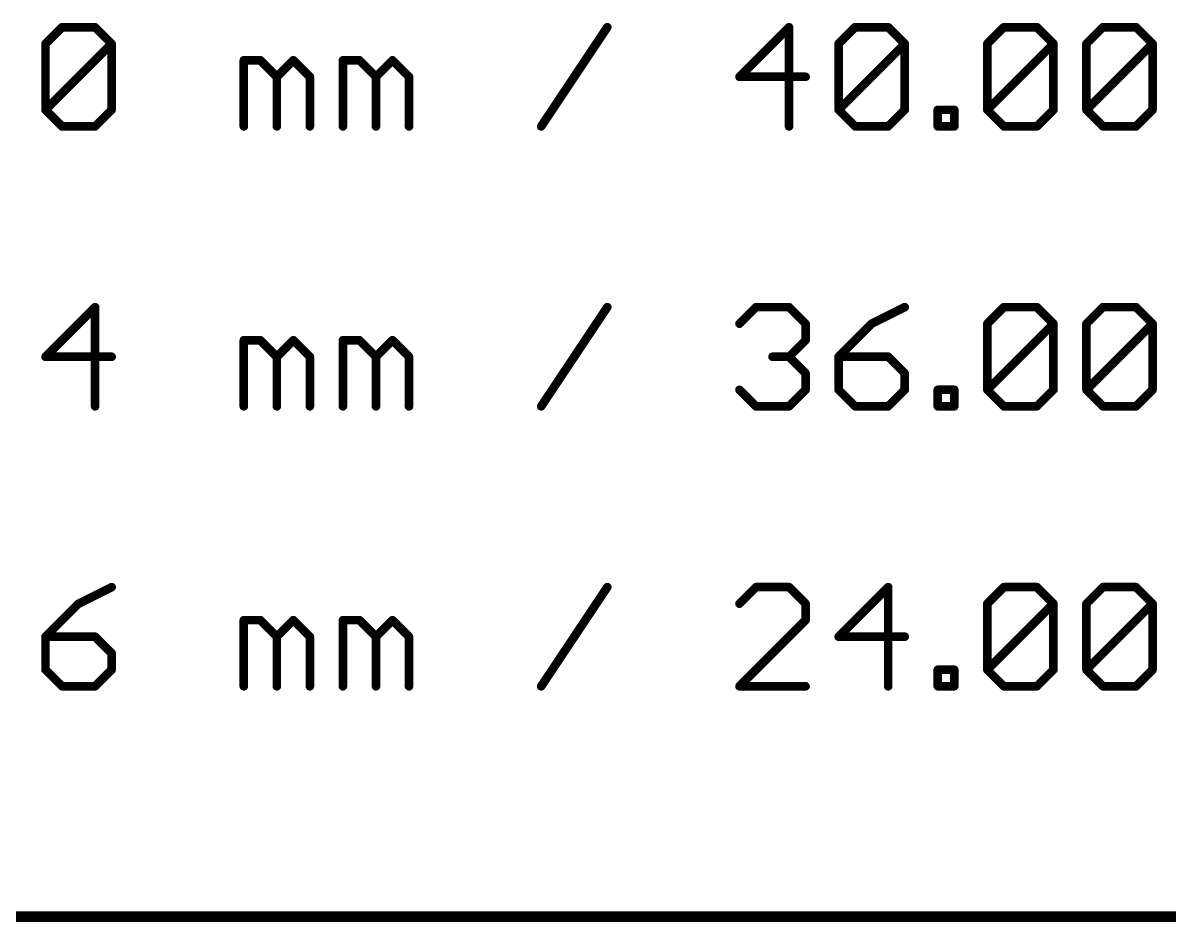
# Model space of a CAD drawing. Extents: x -84 to 54, y -45 to 6.
# Drawn here: x 23.98 to 37.5, y -45.04 to -34.44 of the extents above; entities that cross this region are included whole.
import ezdxf

# ---------------------------------------------------------------- set-up
doc = ezdxf.new("R2010")
doc.units = 0
doc.layers.add('144', color=253, linetype='CONTINUOUS')

msp = doc.modelspace()

# ---------------------------------------------------------------- linework, layer by layer
at = {"layer": '144'}
for points, const_width in [([(24.2497, -34.683), (24.4445, -34.4881)], 0.1016), ([(24.4445, -34.4881), (24.8343, -34.4881)], 0.1016), ([(24.8343, -34.4881), (25.0292, -34.683)], 0.1016), ([(30.0962, -35.6574), (30.8757, -34.4881)], 0.1016), ([(33.0194, -34.4881), (32.4348, -35.0728)], 0.1016), ([(33.0194, -35.6574), (33.0194, -34.4881)], 0.1016), ([(33.6041, -34.683), (33.7989, -34.4881)], 0.1016), ([(33.7989, -34.4881), (34.1887, -34.4881)], 0.1016), ([(34.1887, -34.4881), (34.3836, -34.683)], 0.1016), ([(35.358, -34.683), (35.5528, -34.4881)], 0.1016), ([(35.5528, -34.4881), (35.9426, -34.4881)], 0.1016), ([(35.9426, -34.4881), (36.1375, -34.683)], 0.1016), ([(36.5273, -34.683), (36.7221, -34.4881)], 0.1016), ([(36.7221, -34.4881), (37.1119, -34.4881)], 0.1016), ([(37.1119, -34.4881), (37.3068, -34.683)], 0.1016), ([(24.2497, -35.4626), (24.2497, -34.683)], 0.1016), ([(24.2497, -35.4626), (25.0292, -34.683)], 0.1016), ([(25.0292, -34.683), (25.0292, -35.4626)], 0.1016), ([(33.6041, -35.4626), (33.6041, -34.683)], 0.1016), ([(33.6041, -35.4626), (34.3836, -34.683)], 0.1016), ([(34.3836, -34.683), (34.3836, -35.4626)], 0.1016), ([(35.358, -35.4626), (35.358, -34.683)], 0.1016), ([(35.358, -35.4626), (36.1375, -34.683)], 0.1016), ([(36.1375, -34.683), (36.1375, -35.4626)], 0.1016), ([(36.5273, -35.4626), (36.5273, -34.683)], 0.1016), ([(36.5273, -35.4626), (37.3068, -34.683)], 0.1016), ([(37.3068, -34.683), (37.3068, -35.4626)], 0.1016), ([(26.5883, -35.6574), (26.5883, -34.8779)], 0.1016), ([(26.5883, -34.8779), (26.7831, -34.8779)], 0.1016), ([(26.7831, -34.8779), (26.978, -35.0728)], 0.1016), ([(26.978, -35.0728), (27.1729, -34.8779)], 0.1016), ([(27.1729, -34.8779), (27.3678, -35.0728)], 0.1016), ([(27.7576, -35.6574), (27.7576, -34.8779)], 0.1016), ([(27.7576, -34.8779), (27.9524, -34.8779)], 0.1016), ([(27.9524, -34.8779), (28.1473, -35.0728)], 0.1016), ([(28.1473, -35.0728), (28.3422, -34.8779)], 0.1016), ([(28.3422, -34.8779), (28.5371, -35.0728)], 0.1016), ([(26.978, -35.0728), (26.978, -35.6574)], 0.1016), ([(27.3678, -35.0728), (27.3678, -35.6574)], 0.1016), ([(28.1473, -35.0728), (28.1473, -35.6574)], 0.1016), ([(28.5371, -35.0728), (28.5371, -35.6574)], 0.1016), ([(32.4348, -35.0728), (33.2143, -35.0728)], 0.1016), ([(24.4445, -35.6574), (24.2497, -35.4626)], 0.1016), ([(25.0292, -35.4626), (24.8343, -35.6574)], 0.1016), ([(33.7989, -35.6574), (33.6041, -35.4626)], 0.1016), ([(34.3836, -35.4626), (34.1887, -35.6574)], 0.1016), ([(34.7734, -35.6574), (34.7734, -35.4626)], 0.1016), ([(34.7734, -35.4626), (34.9682, -35.4626)], 0.1016), ([(34.9682, -35.4626), (34.9682, -35.6574)], 0.1016), ([(35.5528, -35.6574), (35.358, -35.4626)], 0.1016), ([(36.1375, -35.4626), (35.9426, -35.6574)], 0.1016), ([(36.7221, -35.6574), (36.5273, -35.4626)], 0.1016), ([(37.3068, -35.4626), (37.1119, -35.6574)], 0.1016), ([(24.8343, -35.6574), (24.4445, -35.6574)], 0.1016), ([(34.1887, -35.6574), (33.7989, -35.6574)], 0.1016), ([(34.9682, -35.6574), (34.7734, -35.6574)], 0.1016), ([(35.9426, -35.6574), (35.5528, -35.6574)], 0.1016), ([(37.1119, -35.6574), (36.7221, -35.6574)], 0.1016), ([(24.8343, -37.7901), (24.2497, -38.3748)], 0.1016), ([(24.8343, -38.9594), (24.8343, -37.7901)], 0.1016), ([(30.0962, -38.9594), (30.8757, -37.7901)], 0.1016), ([(32.4348, -37.985), (32.6296, -37.7901)], 0.1016), ([(32.6296, -37.7901), (33.0194, -37.7901)], 0.1016), ([(33.0194, -37.7901), (33.2143, -37.985)], 0.1016), ([(34.3836, -37.7901), (33.9938, -37.985)], 0.1016), ([(35.358, -37.985), (35.5528, -37.7901)], 0.1016), ([(35.5528, -37.7901), (35.9426, -37.7901)], 0.1016), ([(35.9426, -37.7901), (36.1375, -37.985)], 0.1016), ([(36.5273, -37.985), (36.7221, -37.7901)], 0.1016), ([(36.7221, -37.7901), (37.1119, -37.7901)], 0.1016), ([(37.1119, -37.7901), (37.3068, -37.985)], 0.1016), ([(33.2143, -37.985), (33.2143, -38.1799)], 0.1016), ([(33.9938, -37.985), (33.6041, -38.3748)], 0.1016), ([(35.358, -38.7646), (35.358, -37.985)], 0.1016), ([(35.358, -38.7646), (36.1375, -37.985)], 0.1016), ([(36.1375, -37.985), (36.1375, -38.7646)], 0.1016), ([(36.5273, -38.7646), (36.5273, -37.985)], 0.1016), ([(36.5273, -38.7646), (37.3068, -37.985)], 0.1016), ([(37.3068, -37.985), (37.3068, -38.7646)], 0.1016), ([(26.5883, -38.9594), (26.5883, -38.1799)], 0.1016), ([(26.5883, -38.1799), (26.7831, -38.1799)], 0.1016), ([(26.7831, -38.1799), (26.978, -38.3748)], 0.1016), ([(26.978, -38.3748), (27.1729, -38.1799)], 0.1016), ([(27.1729, -38.1799), (27.3678, -38.3748)], 0.1016), ([(27.7576, -38.9594), (27.7576, -38.1799)], 0.1016), ([(27.7576, -38.1799), (27.9524, -38.1799)], 0.1016), ([(27.9524, -38.1799), (28.1473, -38.3748)], 0.1016), ([(28.1473, -38.3748), (28.3422, -38.1799)], 0.1016), ([(28.3422, -38.1799), (28.5371, -38.3748)], 0.1016), ([(33.2143, -38.1799), (33.0194, -38.3748)], 0.1016), ([(24.2497, -38.3748), (25.0292, -38.3748)], 0.1016), ([(26.978, -38.3748), (26.978, -38.9594)], 0.1016), ([(27.3678, -38.3748), (27.3678, -38.9594)], 0.1016), ([(28.1473, -38.3748), (28.1473, -38.9594)], 0.1016), ([(28.5371, -38.3748), (28.5371, -38.9594)], 0.1016), ([(33.0194, -38.3748), (32.8245, -38.3748)], 0.1016), ([(33.0194, -38.3748), (33.2143, -38.5697)], 0.1016), ([(33.6041, -38.3748), (33.6041, -38.7646)], 0.1016), ([(34.1887, -38.3748), (33.6041, -38.3748)], 0.1016), ([(34.3836, -38.5697), (34.1887, -38.3748)], 0.1016), ([(33.2143, -38.5697), (33.2143, -38.7646)], 0.1016), ([(34.3836, -38.7646), (34.3836, -38.5697)], 0.1016), ([(32.6296, -38.9594), (32.4348, -38.7646)], 0.1016), ([(33.2143, -38.7646), (33.0194, -38.9594)], 0.1016), ([(33.6041, -38.7646), (33.7989, -38.9594)], 0.1016), ([(34.1887, -38.9594), (34.3836, -38.7646)], 0.1016), ([(34.7734, -38.9594), (34.7734, -38.7646)], 0.1016), ([(34.7734, -38.7646), (34.9682, -38.7646)], 0.1016), ([(34.9682, -38.7646), (34.9682, -38.9594)], 0.1016), ([(35.5528, -38.9594), (35.358, -38.7646)], 0.1016), ([(36.1375, -38.7646), (35.9426, -38.9594)], 0.1016), ([(36.7221, -38.9594), (36.5273, -38.7646)], 0.1016), ([(37.3068, -38.7646), (37.1119, -38.9594)], 0.1016), ([(33.0194, -38.9594), (32.6296, -38.9594)], 0.1016), ([(33.7989, -38.9594), (34.1887, -38.9594)], 0.1016), ([(34.9682, -38.9594), (34.7734, -38.9594)], 0.1016), ([(35.9426, -38.9594), (35.5528, -38.9594)], 0.1016), ([(37.1119, -38.9594), (36.7221, -38.9594)], 0.1016), ([(25.0292, -41.0921), (24.6394, -41.287)], 0.1016), ([(30.0962, -42.2614), (30.8757, -41.0921)], 0.1016), ([(32.6296, -41.0921), (32.4348, -41.287)], 0.1016), ([(33.0194, -41.0921), (32.6296, -41.0921)], 0.1016), ([(33.2143, -41.287), (33.0194, -41.0921)], 0.1016), ([(34.1887, -41.0921), (33.6041, -41.6768)], 0.1016), ([(34.1887, -42.2614), (34.1887, -41.0921)], 0.1016), ([(35.358, -41.287), (35.5528, -41.0921)], 0.1016), ([(35.5528, -41.0921), (35.9426, -41.0921)], 0.1016), ([(35.9426, -41.0921), (36.1375, -41.287)], 0.1016), ([(36.5273, -41.287), (36.7221, -41.0921)], 0.1016), ([(36.7221, -41.0921), (37.1119, -41.0921)], 0.1016), ([(37.1119, -41.0921), (37.3068, -41.287)], 0.1016), ([(24.6394, -41.287), (24.2497, -41.6768)], 0.1016), ([(33.2143, -41.4819), (33.2143, -41.287)], 0.1016), ([(35.358, -42.0666), (35.358, -41.287)], 0.1016), ([(35.358, -42.0666), (36.1375, -41.287)], 0.1016), ([(36.1375, -41.287), (36.1375, -42.0666)], 0.1016), ([(36.5273, -42.0666), (36.5273, -41.287)], 0.1016), ([(36.5273, -42.0666), (37.3068, -41.287)], 0.1016), ([(37.3068, -41.287), (37.3068, -42.0666)], 0.1016), ([(26.5883, -42.2614), (26.5883, -41.4819)], 0.1016), ([(26.5883, -41.4819), (26.7831, -41.4819)], 0.1016), ([(26.7831, -41.4819), (26.978, -41.6768)], 0.1016), ([(26.978, -41.6768), (27.1729, -41.4819)], 0.1016), ([(27.1729, -41.4819), (27.3678, -41.6768)], 0.1016), ([(27.7576, -42.2614), (27.7576, -41.4819)], 0.1016), ([(27.7576, -41.4819), (27.9524, -41.4819)], 0.1016), ([(27.9524, -41.4819), (28.1473, -41.6768)], 0.1016), ([(28.1473, -41.6768), (28.3422, -41.4819)], 0.1016), ([(28.3422, -41.4819), (28.5371, -41.6768)], 0.1016), ([(32.4348, -42.2614), (33.2143, -41.4819)], 0.1016), ([(24.2497, -41.6768), (24.2497, -42.0666)], 0.1016), ([(24.8343, -41.6768), (24.2497, -41.6768)], 0.1016), ([(25.0292, -41.8717), (24.8343, -41.6768)], 0.1016), ([(26.978, -41.6768), (26.978, -42.2614)], 0.1016), ([(27.3678, -41.6768), (27.3678, -42.2614)], 0.1016), ([(28.1473, -41.6768), (28.1473, -42.2614)], 0.1016), ([(28.5371, -41.6768), (28.5371, -42.2614)], 0.1016), ([(33.6041, -41.6768), (34.3836, -41.6768)], 0.1016), ([(25.0292, -42.0666), (25.0292, -41.8717)], 0.1016), ([(24.2497, -42.0666), (24.4445, -42.2614)], 0.1016), ([(24.8343, -42.2614), (25.0292, -42.0666)], 0.1016), ([(34.7734, -42.2614), (34.7734, -42.0666)], 0.1016), ([(34.7734, -42.0666), (34.9682, -42.0666)], 0.1016), ([(34.9682, -42.0666), (34.9682, -42.2614)], 0.1016), ([(35.5528, -42.2614), (35.358, -42.0666)], 0.1016), ([(36.1375, -42.0666), (35.9426, -42.2614)], 0.1016), ([(36.7221, -42.2614), (36.5273, -42.0666)], 0.1016), ([(37.3068, -42.0666), (37.1119, -42.2614)], 0.1016), ([(24.4445, -42.2614), (24.8343, -42.2614)], 0.1016), ([(33.2143, -42.2614), (32.4348, -42.2614)], 0.1016), ([(34.9682, -42.2614), (34.7734, -42.2614)], 0.1016), ([(35.9426, -42.2614), (35.5528, -42.2614)], 0.1016), ([(37.1119, -42.2614), (36.7221, -42.2614)], 0.1016), ([(12.5871, -44.9792), (47.1311, -44.9792)], 0.127)]:
    msp.add_lwpolyline(points, dxfattribs=dict(at, const_width=const_width))
at = {"layer": '144', "const_width": 0.0508}
for points in [[(24.4445, -34.4627, 1), (24.4445, -34.5135)], [(24.4625, -34.5061, 1), (24.4265, -34.4701)], [(24.8523, -34.4701, 1), (24.8163, -34.5061)], [(24.8343, -34.5135, 1), (24.8343, -34.4627)], [(30.8968, -34.5022, 1), (30.8546, -34.474)], [(33.0448, -34.4881, 1), (32.994, -34.4881)], [(33.0374, -34.5061, 1), (33.0014, -34.4701)], [(33.7989, -34.4627, 1), (33.7989, -34.5135)], [(33.8169, -34.5061, 1), (33.7809, -34.4701)], [(34.2067, -34.4701, 1), (34.1707, -34.5061)], [(34.1887, -34.5135, 1), (34.1887, -34.4627)], [(35.5528, -34.4627, 1), (35.5528, -34.5135)], [(35.5708, -34.5061, 1), (35.5348, -34.4701)], [(35.9606, -34.4701, 1), (35.9246, -34.5061)], [(35.9426, -34.5135, 1), (35.9426, -34.4627)], [(36.7221, -34.4627, 1), (36.7221, -34.5135)], [(36.7401, -34.5061, 1), (36.7041, -34.4701)], [(37.1299, -34.4701, 1), (37.0939, -34.5061)], [(37.1119, -34.5135, 1), (37.1119, -34.4627)], [(24.2317, -34.665, 1), (24.2677, -34.701)], [(24.2751, -34.683, 1), (24.2243, -34.683)], [(25.0546, -34.683, 1), (25.0038, -34.683)], [(25.0472, -34.701, 1), (25.0112, -34.665)], [(25.0112, -34.701, 1), (25.0472, -34.665)], [(33.5861, -34.665, 1), (33.6221, -34.701)], [(33.6295, -34.683, 1), (33.5787, -34.683)], [(34.409, -34.683, 1), (34.3582, -34.683)], [(34.4016, -34.701, 1), (34.3656, -34.665)], [(34.3656, -34.701, 1), (34.4016, -34.665)], [(35.34, -34.665, 1), (35.376, -34.701)], [(35.3834, -34.683, 1), (35.3326, -34.683)], [(36.1629, -34.683, 1), (36.1121, -34.683)], [(36.1555, -34.701, 1), (36.1195, -34.665)], [(36.1195, -34.701, 1), (36.1555, -34.665)], [(36.5093, -34.665, 1), (36.5453, -34.701)], [(36.5527, -34.683, 1), (36.5019, -34.683)], [(37.3322, -34.683, 1), (37.2814, -34.683)], [(37.3248, -34.701, 1), (37.2888, -34.665)], [(37.2888, -34.701, 1), (37.3248, -34.665)], [(26.6137, -34.8779, 1), (26.5629, -34.8779)], [(26.5883, -34.8525, 1), (26.5883, -34.9033)], [(26.8011, -34.8599, 1), (26.7651, -34.8959)], [(26.7831, -34.9033, 1), (26.7831, -34.8525)], [(27.1909, -34.8599, 1), (27.1549, -34.8959)], [(27.1909, -34.8959, 1), (27.1549, -34.8599)], [(27.783, -34.8779, 1), (27.7322, -34.8779)], [(27.7576, -34.8525, 1), (27.7576, -34.9033)], [(27.9704, -34.8599, 1), (27.9344, -34.8959)], [(27.9524, -34.9033, 1), (27.9524, -34.8525)], [(28.3602, -34.8599, 1), (28.3242, -34.8959)], [(28.3602, -34.8959, 1), (28.3242, -34.8599)], [(26.96, -35.0548, 1), (26.996, -35.0908)], [(27.0034, -35.0728, 1), (26.9526, -35.0728)], [(26.96, -35.0908, 1), (26.996, -35.0548)], [(27.3932, -35.0728, 1), (27.3424, -35.0728)], [(27.3498, -35.0908, 1), (27.3858, -35.0548)], [(28.1293, -35.0548, 1), (28.1653, -35.0908)], [(28.1727, -35.0728, 1), (28.1219, -35.0728)], [(28.1293, -35.0908, 1), (28.1653, -35.0548)], [(28.5625, -35.0728, 1), (28.5117, -35.0728)], [(28.5191, -35.0908, 1), (28.5551, -35.0548)], [(32.4168, -35.0548, 1), (32.4528, -35.0908)], [(32.4348, -35.0474, 1), (32.4348, -35.0982)], [(33.2143, -35.0982, 1), (33.2143, -35.0474)], [(24.2677, -35.4446, 1), (24.2317, -35.4806)], [(25.0472, -35.4806, 1), (25.0112, -35.4446)], [(33.6221, -35.4446, 1), (33.5861, -35.4806)], [(34.4016, -35.4806, 1), (34.3656, -35.4446)], [(34.7988, -35.4626, 1), (34.748, -35.4626)], [(34.7734, -35.4372, 1), (34.7734, -35.488)], [(34.9936, -35.4626, 1), (34.9428, -35.4626)], [(34.9682, -35.488, 1), (34.9682, -35.4372)], [(35.376, -35.4446, 1), (35.34, -35.4806)], [(36.1555, -35.4806, 1), (36.1195, -35.4446)], [(36.5453, -35.4446, 1), (36.5093, -35.4806)], [(37.3248, -35.4806, 1), (37.2888, -35.4446)], [(24.2317, -35.4446, 1), (24.2677, -35.4806)], [(24.2243, -35.4626, 1), (24.2751, -35.4626)], [(25.0038, -35.4626, 1), (25.0546, -35.4626)], [(33.5861, -35.4446, 1), (33.6221, -35.4806)], [(33.5787, -35.4626, 1), (33.6295, -35.4626)], [(34.3582, -35.4626, 1), (34.409, -35.4626)], [(35.34, -35.4446, 1), (35.376, -35.4806)], [(35.3326, -35.4626, 1), (35.3834, -35.4626)], [(36.1121, -35.4626, 1), (36.1629, -35.4626)], [(36.5093, -35.4446, 1), (36.5453, -35.4806)], [(36.5019, -35.4626, 1), (36.5527, -35.4626)], [(37.2814, -35.4626, 1), (37.3322, -35.4626)], [(24.4445, -35.632, 1), (24.4445, -35.6828)], [(24.4265, -35.6754, 1), (24.4625, -35.6394)], [(24.8163, -35.6394, 1), (24.8523, -35.6754)], [(24.8343, -35.6828, 1), (24.8343, -35.632)], [(26.5629, -35.6574, 1), (26.6137, -35.6574)], [(26.9526, -35.6574, 1), (27.0034, -35.6574)], [(27.3424, -35.6574, 1), (27.3932, -35.6574)], [(27.7322, -35.6574, 1), (27.783, -35.6574)], [(28.1219, -35.6574, 1), (28.1727, -35.6574)], [(28.5117, -35.6574, 1), (28.5625, -35.6574)], [(30.0751, -35.6433, 1), (30.1173, -35.6715)], [(32.994, -35.6574, 1), (33.0448, -35.6574)], [(33.7989, -35.632, 1), (33.7989, -35.6828)], [(33.7809, -35.6754, 1), (33.8169, -35.6394)], [(34.1707, -35.6394, 1), (34.2067, -35.6754)], [(34.1887, -35.6828, 1), (34.1887, -35.632)], [(34.7734, -35.632, 1), (34.7734, -35.6828)], [(34.748, -35.6574, 1), (34.7988, -35.6574)], [(34.9428, -35.6574, 1), (34.9936, -35.6574)], [(34.9682, -35.6828, 1), (34.9682, -35.632)], [(35.5528, -35.632, 1), (35.5528, -35.6828)], [(35.5348, -35.6754, 1), (35.5708, -35.6394)], [(35.9246, -35.6394, 1), (35.9606, -35.6754)], [(35.9426, -35.6828, 1), (35.9426, -35.632)], [(36.7221, -35.632, 1), (36.7221, -35.6828)], [(36.7041, -35.6754, 1), (36.7401, -35.6394)], [(37.0939, -35.6394, 1), (37.1299, -35.6754)], [(37.1119, -35.6828, 1), (37.1119, -35.632)], [(24.8597, -37.7901, 1), (24.8089, -37.7901)], [(24.8523, -37.8081, 1), (24.8163, -37.7721)], [(30.8968, -37.8042, 1), (30.8546, -37.776)], [(32.6296, -37.7647, 1), (32.6296, -37.8155)], [(32.6476, -37.8081, 1), (32.6116, -37.7721)], [(33.0374, -37.7721, 1), (33.0014, -37.8081)], [(33.0194, -37.8155, 1), (33.0194, -37.7647)], [(34.395, -37.8128, 1), (34.3722, -37.7674)], [(35.5528, -37.7647, 1), (35.5528, -37.8155)], [(35.5708, -37.8081, 1), (35.5348, -37.7721)], [(35.9606, -37.7721, 1), (35.9246, -37.8081)], [(35.9426, -37.8155, 1), (35.9426, -37.7647)], [(36.7221, -37.7647, 1), (36.7221, -37.8155)], [(36.7401, -37.8081, 1), (36.7041, -37.7721)], [(37.1299, -37.7721, 1), (37.0939, -37.8081)], [(37.1119, -37.8155, 1), (37.1119, -37.7647)], [(32.4168, -37.967, 1), (32.4528, -38.003)], [(33.2397, -37.985, 1), (33.1889, -37.985)], [(33.1963, -38.003, 1), (33.2323, -37.967)], [(33.9824, -37.9623, 1), (34.0052, -38.0077)], [(34.0118, -38.003, 1), (33.9758, -37.967)], [(35.34, -37.967, 1), (35.376, -38.003)], [(35.3834, -37.985, 1), (35.3326, -37.985)], [(36.1629, -37.985, 1), (36.1121, -37.985)], [(36.1555, -38.003, 1), (36.1195, -37.967)], [(36.1195, -38.003, 1), (36.1555, -37.967)], [(36.5093, -37.967, 1), (36.5453, -38.003)], [(36.5527, -37.985, 1), (36.5019, -37.985)], [(37.3322, -37.985, 1), (37.2814, -37.985)], [(37.3248, -38.003, 1), (37.2888, -37.967)], [(37.2888, -38.003, 1), (37.3248, -37.967)], [(26.6137, -38.1799, 1), (26.5629, -38.1799)], [(26.5883, -38.1545, 1), (26.5883, -38.2053)], [(26.8011, -38.1619, 1), (26.7651, -38.1979)], [(26.7831, -38.2053, 1), (26.7831, -38.1545)], [(27.1909, -38.1619, 1), (27.1549, -38.1979)], [(27.1909, -38.1979, 1), (27.1549, -38.1619)], [(27.783, -38.1799, 1), (27.7322, -38.1799)], [(27.7576, -38.1545, 1), (27.7576, -38.2053)], [(27.9704, -38.1619, 1), (27.9344, -38.1979)], [(27.9524, -38.2053, 1), (27.9524, -38.1545)], [(28.3602, -38.1619, 1), (28.3242, -38.1979)], [(28.3602, -38.1979, 1), (28.3242, -38.1619)], [(33.1889, -38.1799, 1), (33.2397, -38.1799)], [(33.2323, -38.1979, 1), (33.1963, -38.1619)], [(24.2317, -38.3568, 1), (24.2677, -38.3928)], [(24.2497, -38.3494, 1), (24.2497, -38.4002)], [(25.0292, -38.4002, 1), (25.0292, -38.3494)], [(26.96, -38.3568, 1), (26.996, -38.3928)], [(27.0034, -38.3748, 1), (26.9526, -38.3748)], [(26.96, -38.3928, 1), (26.996, -38.3568)], [(27.3932, -38.3748, 1), (27.3424, -38.3748)], [(27.3498, -38.3928, 1), (27.3858, -38.3568)], [(28.1293, -38.3568, 1), (28.1653, -38.3928)], [(28.1727, -38.3748, 1), (28.1219, -38.3748)], [(28.1293, -38.3928, 1), (28.1653, -38.3568)], [(28.5625, -38.3748, 1), (28.5117, -38.3748)], [(28.5191, -38.3928, 1), (28.5551, -38.3568)], [(32.8245, -38.3494, 1), (32.8245, -38.4002)], [(33.0374, -38.3568, 1), (33.0014, -38.3928)], [(33.0014, -38.3568, 1), (33.0374, -38.3928)], [(33.0194, -38.4002, 1), (33.0194, -38.3494)], [(33.5861, -38.3568, 1), (33.6221, -38.3928)], [(33.6295, -38.3748, 1), (33.5787, -38.3748)], [(33.6041, -38.3494, 1), (33.6041, -38.4002)], [(34.2067, -38.3568, 1), (34.1707, -38.3928)], [(34.1887, -38.4002, 1), (34.1887, -38.3494)], [(33.2397, -38.5697, 1), (33.1889, -38.5697)], [(33.1963, -38.5877, 1), (33.2323, -38.5517)], [(34.409, -38.5697, 1), (34.3582, -38.5697)], [(34.3656, -38.5877, 1), (34.4016, -38.5517)], [(32.4528, -38.7466, 1), (32.4168, -38.7826)], [(33.1889, -38.7646, 1), (33.2397, -38.7646)], [(33.2323, -38.7826, 1), (33.1963, -38.7466)], [(33.6221, -38.7466, 1), (33.5861, -38.7826)], [(33.5787, -38.7646, 1), (33.6295, -38.7646)], [(34.3582, -38.7646, 1), (34.409, -38.7646)], [(34.4016, -38.7826, 1), (34.3656, -38.7466)], [(34.7988, -38.7646, 1), (34.748, -38.7646)], [(34.7734, -38.7392, 1), (34.7734, -38.79)], [(34.9936, -38.7646, 1), (34.9428, -38.7646)], [(34.9682, -38.79, 1), (34.9682, -38.7392)], [(35.376, -38.7466, 1), (35.34, -38.7826)], [(35.34, -38.7466, 1), (35.376, -38.7826)], [(35.3326, -38.7646, 1), (35.3834, -38.7646)], [(36.1121, -38.7646, 1), (36.1629, -38.7646)], [(36.1555, -38.7826, 1), (36.1195, -38.7466)], [(36.5453, -38.7466, 1), (36.5093, -38.7826)], [(36.5093, -38.7466, 1), (36.5453, -38.7826)], [(36.5019, -38.7646, 1), (36.5527, -38.7646)], [(37.2814, -38.7646, 1), (37.3322, -38.7646)], [(37.3248, -38.7826, 1), (37.2888, -38.7466)], [(30.0751, -38.9453, 1), (30.1173, -38.9735)], [(32.6296, -38.934, 1), (32.6296, -38.9848)], [(32.6116, -38.9774, 1), (32.6476, -38.9414)], [(33.0014, -38.9414, 1), (33.0374, -38.9774)], [(33.0194, -38.9848, 1), (33.0194, -38.934)], [(33.7989, -38.934, 1), (33.7989, -38.9848)], [(33.7809, -38.9774, 1), (33.8169, -38.9414)], [(34.1707, -38.9414, 1), (34.2067, -38.9774)], [(34.1887, -38.9848, 1), (34.1887, -38.934)], [(34.7734, -38.934, 1), (34.7734, -38.9848)], [(34.9682, -38.9848, 1), (34.9682, -38.934)], [(35.5528, -38.934, 1), (35.5528, -38.9848)], [(35.5348, -38.9774, 1), (35.5708, -38.9414)], [(35.9246, -38.9414, 1), (35.9606, -38.9774)], [(35.9426, -38.9848, 1), (35.9426, -38.934)], [(36.7221, -38.934, 1), (36.7221, -38.9848)], [(36.7041, -38.9774, 1), (36.7401, -38.9414)], [(37.0939, -38.9414, 1), (37.1299, -38.9774)], [(37.1119, -38.9848, 1), (37.1119, -38.934)], [(24.8089, -38.9594, 1), (24.8597, -38.9594)], [(26.5629, -38.9594, 1), (26.6137, -38.9594)], [(26.9526, -38.9594, 1), (27.0034, -38.9594)], [(27.3424, -38.9594, 1), (27.3932, -38.9594)], [(27.7322, -38.9594, 1), (27.783, -38.9594)], [(28.1219, -38.9594, 1), (28.1727, -38.9594)], [(28.5117, -38.9594, 1), (28.5625, -38.9594)], [(34.748, -38.9594, 1), (34.7988, -38.9594)], [(34.9428, -38.9594, 1), (34.9936, -38.9594)], [(25.0406, -41.1148, 1), (25.0178, -41.0694)], [(30.8968, -41.1062, 1), (30.8546, -41.078)], [(32.6296, -41.0667, 1), (32.6296, -41.1175)], [(32.6476, -41.1101, 1), (32.6116, -41.0741)], [(33.0374, -41.0741, 1), (33.0014, -41.1101)], [(33.0194, -41.1175, 1), (33.0194, -41.0667)], [(34.2141, -41.0921, 1), (34.1633, -41.0921)], [(34.2067, -41.1101, 1), (34.1707, -41.0741)], [(35.5528, -41.0667, 1), (35.5528, -41.1175)], [(35.5708, -41.1101, 1), (35.5348, -41.0741)], [(35.9606, -41.0741, 1), (35.9246, -41.1101)], [(35.9426, -41.1175, 1), (35.9426, -41.0667)], [(36.7221, -41.0667, 1), (36.7221, -41.1175)], [(36.7401, -41.1101, 1), (36.7041, -41.0741)], [(37.1299, -41.0741, 1), (37.0939, -41.1101)], [(37.1119, -41.1175, 1), (37.1119, -41.0667)], [(24.628, -41.2643, 1), (24.6508, -41.3097)], [(24.6574, -41.305, 1), (24.6214, -41.269)], [(32.4168, -41.269, 1), (32.4528, -41.305)], [(33.2397, -41.287, 1), (33.1889, -41.287)], [(33.1963, -41.305, 1), (33.2323, -41.269)], [(35.34, -41.269, 1), (35.376, -41.305)], [(35.3834, -41.287, 1), (35.3326, -41.287)], [(36.1629, -41.287, 1), (36.1121, -41.287)], [(36.1555, -41.305, 1), (36.1195, -41.269)], [(36.1195, -41.305, 1), (36.1555, -41.269)], [(36.5093, -41.269, 1), (36.5453, -41.305)], [(36.5527, -41.287, 1), (36.5019, -41.287)], [(37.3322, -41.287, 1), (37.2814, -41.287)], [(37.3248, -41.305, 1), (37.2888, -41.269)], [(37.2888, -41.305, 1), (37.3248, -41.269)], [(26.6137, -41.4819, 1), (26.5629, -41.4819)], [(26.5883, -41.4565, 1), (26.5883, -41.5073)], [(26.8011, -41.4639, 1), (26.7651, -41.4999)], [(26.7831, -41.5073, 1), (26.7831, -41.4565)], [(27.1909, -41.4639, 1), (27.1549, -41.4999)], [(27.1909, -41.4999, 1), (27.1549, -41.4639)], [(27.783, -41.4819, 1), (27.7322, -41.4819)], [(27.7576, -41.4565, 1), (27.7576, -41.5073)], [(27.9704, -41.4639, 1), (27.9344, -41.4999)], [(27.9524, -41.5073, 1), (27.9524, -41.4565)], [(28.3602, -41.4639, 1), (28.3242, -41.4999)], [(28.3602, -41.4999, 1), (28.3242, -41.4639)], [(33.1889, -41.4819, 1), (33.2397, -41.4819)], [(33.2323, -41.4999, 1), (33.1963, -41.4639)], [(24.2317, -41.6588, 1), (24.2677, -41.6948)], [(24.2751, -41.6768, 1), (24.2243, -41.6768)], [(24.2497, -41.6514, 1), (24.2497, -41.7022)], [(24.8523, -41.6588, 1), (24.8163, -41.6948)], [(24.8343, -41.7022, 1), (24.8343, -41.6514)], [(26.96, -41.6588, 1), (26.996, -41.6948)], [(27.0034, -41.6768, 1), (26.9526, -41.6768)], [(26.96, -41.6948, 1), (26.996, -41.6588)], [(27.3932, -41.6768, 1), (27.3424, -41.6768)], [(27.3498, -41.6948, 1), (27.3858, -41.6588)], [(28.1293, -41.6588, 1), (28.1653, -41.6948)], [(28.1727, -41.6768, 1), (28.1219, -41.6768)], [(28.1293, -41.6948, 1), (28.1653, -41.6588)], [(28.5625, -41.6768, 1), (28.5117, -41.6768)], [(28.5191, -41.6948, 1), (28.5551, -41.6588)], [(33.5861, -41.6588, 1), (33.6221, -41.6948)], [(33.6041, -41.6514, 1), (33.6041, -41.7022)], [(34.3836, -41.7022, 1), (34.3836, -41.6514)], [(25.0546, -41.8717, 1), (25.0038, -41.8717)], [(25.0112, -41.8897, 1), (25.0472, -41.8537)], [(24.2677, -42.0486, 1), (24.2317, -42.0846)], [(24.2243, -42.0666, 1), (24.2751, -42.0666)], [(25.0038, -42.0666, 1), (25.0546, -42.0666)], [(25.0472, -42.0846, 1), (25.0112, -42.0486)], [(34.7988, -42.0666, 1), (34.748, -42.0666)], [(34.7734, -42.0412, 1), (34.7734, -42.092)], [(34.9936, -42.0666, 1), (34.9428, -42.0666)], [(34.9682, -42.092, 1), (34.9682, -42.0412)], [(35.376, -42.0486, 1), (35.34, -42.0846)], [(35.34, -42.0486, 1), (35.376, -42.0846)], [(35.3326, -42.0666, 1), (35.3834, -42.0666)], [(36.1121, -42.0666, 1), (36.1629, -42.0666)], [(36.1555, -42.0846, 1), (36.1195, -42.0486)], [(36.5453, -42.0486, 1), (36.5093, -42.0846)], [(36.5093, -42.0486, 1), (36.5453, -42.0846)], [(36.5019, -42.0666, 1), (36.5527, -42.0666)], [(37.2814, -42.0666, 1), (37.3322, -42.0666)], [(37.3248, -42.0846, 1), (37.2888, -42.0486)], [(24.4445, -42.236, 1), (24.4445, -42.2868)], [(24.4265, -42.2794, 1), (24.4625, -42.2434)], [(24.8163, -42.2434, 1), (24.8523, -42.2794)], [(24.8343, -42.2868, 1), (24.8343, -42.236)], [(26.5629, -42.2614, 1), (26.6137, -42.2614)], [(26.9526, -42.2614, 1), (27.0034, -42.2614)], [(27.3424, -42.2614, 1), (27.3932, -42.2614)], [(27.7322, -42.2614, 1), (27.783, -42.2614)], [(28.1219, -42.2614, 1), (28.1727, -42.2614)], [(28.5117, -42.2614, 1), (28.5625, -42.2614)], [(30.0751, -42.2473, 1), (30.1173, -42.2755)], [(32.4168, -42.2434, 1), (32.4528, -42.2794)], [(32.4348, -42.236, 1), (32.4348, -42.2868)], [(33.2143, -42.2868, 1), (33.2143, -42.236)], [(34.1633, -42.2614, 1), (34.2141, -42.2614)], [(34.7734, -42.236, 1), (34.7734, -42.2868)], [(34.748, -42.2614, 1), (34.7988, -42.2614)], [(34.9428, -42.2614, 1), (34.9936, -42.2614)], [(34.9682, -42.2868, 1), (34.9682, -42.236)], [(35.5528, -42.236, 1), (35.5528, -42.2868)], [(35.5348, -42.2794, 1), (35.5708, -42.2434)], [(35.9246, -42.2434, 1), (35.9606, -42.2794)], [(35.9426, -42.2868, 1), (35.9426, -42.236)], [(36.7221, -42.236, 1), (36.7221, -42.2868)], [(36.7041, -42.2794, 1), (36.7401, -42.2434)], [(37.0939, -42.2434, 1), (37.1299, -42.2794)], [(37.1119, -42.2868, 1), (37.1119, -42.236)]]:
    msp.add_lwpolyline(points, format="xyb", dxfattribs=at)

doc.saveas('drawing.dxf')
